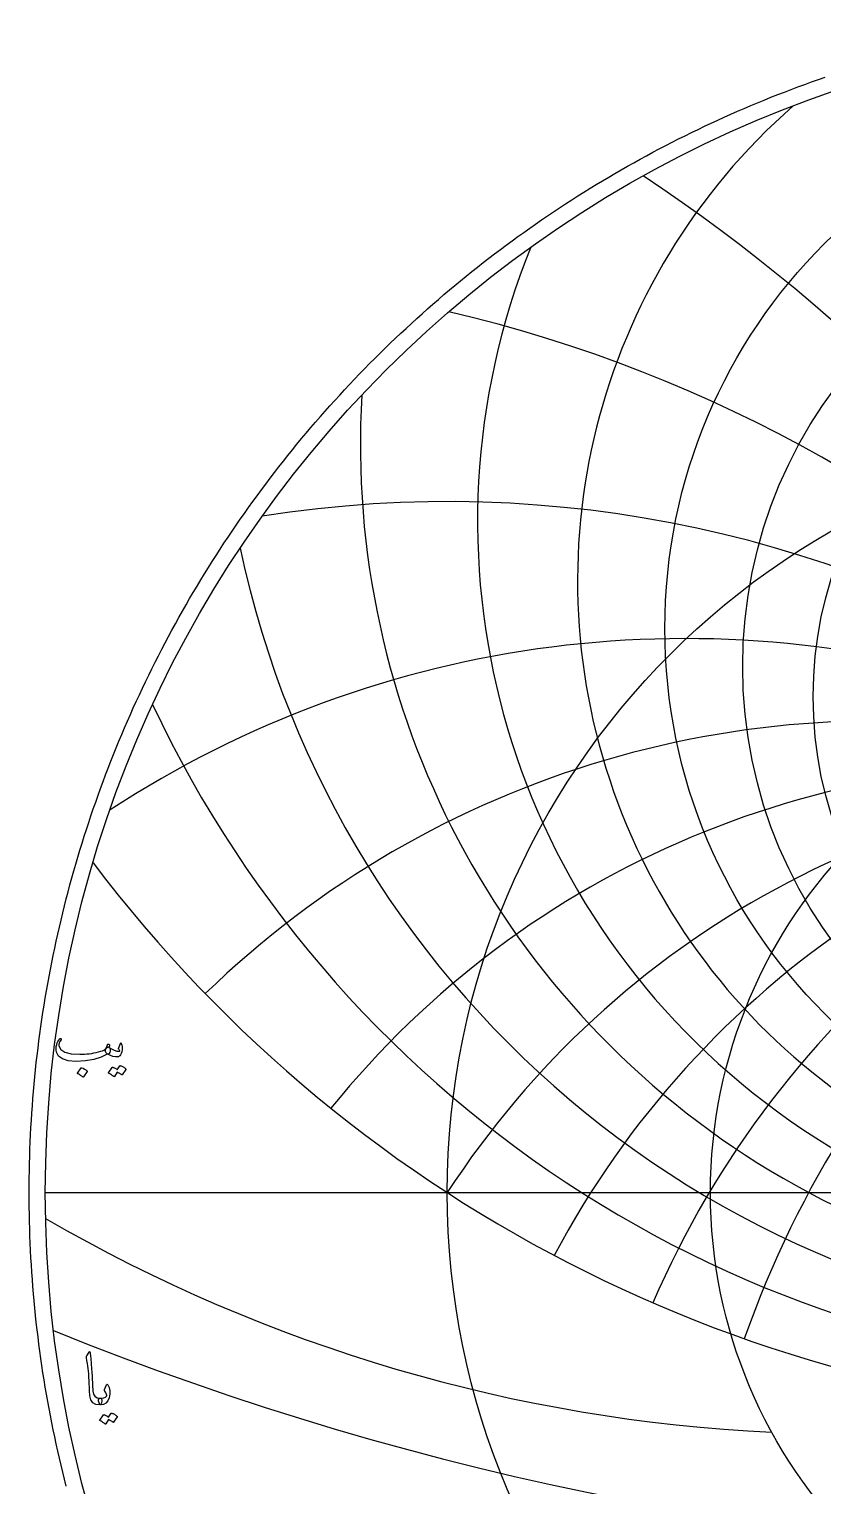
# Model space of a CAD drawing. Header units: millimetres. Extents: x -55 to 55, y -55 to 56.
# Drawn here: x -54.8 to -17.9, y -13.6 to 54 of the extents above; entities that cross this region are included whole.
import ezdxf

# ---------------------------------------------------------------- set-up
doc = ezdxf.new("R2010")
doc.units = ezdxf.units.MM
for name, color, linetype in [('CUT_OUTER', 1, 'Continuous'), ('ENGRAVE', 7, 'Continuous'), ('ENGRAVE_FINE', 8, 'Continuous'), ('TEXT', 5, 'Continuous')]:
    doc.layers.add(name, color=color, linetype=linetype)

msp = doc.modelspace()

# ---------------------------------------------------------------- linework, layer by layer
at = {"layer": 'CUT_OUTER'}
msp.add_lwpolyline([(-53.0266, -13.6288), (-53.1092, -13.3032), (-53.1898, -12.977), (-53.2685, -12.6504), (-53.3451, -12.3233), (-53.4197, -11.9958), (-53.4923, -11.6678), (-53.5629, -11.3393), (-53.6314, -11.0105), (-53.698, -10.6812), (-53.7625, -10.3515), (-53.825, -10.0214), (-53.8855, -9.691), (-53.944, -9.3602), (-54.0004, -9.029), (-54.0548, -8.6975), (-54.1071, -8.3656), (-54.1574, -8.0335), (-54.2057, -7.701), (-54.2519, -7.3683), (-54.2961, -7.0353), (-54.3383, -6.702), (-54.3784, -6.3684), (-54.4164, -6.0347), (-54.4524, -5.7007), (-54.4864, -5.3664), (-54.5183, -5.032), (-54.5481, -4.6974), (-54.5759, -4.3626), (-54.6017, -4.0277), (-54.6253, -3.6926), (-54.647, -3.3573), (-54.6665, -3.0219), (-54.6841, -2.6865), (-54.6995, -2.3509), (-54.7129, -2.0152), (-54.7242, -1.6794), (-54.7335, -1.3436), (-54.7407, -1.0078), (-54.7459, -0.6719), (-54.749, -0.3359), (-54.75, 0), (-54.749, 0.3359), (-54.7459, 0.6719), (-54.7407, 1.0078), (-54.7335, 1.3436), (-54.7242, 1.6794), (-54.7129, 2.0152), (-54.6995, 2.3509), (-54.6841, 2.6865), (-54.6665, 3.0219), (-54.647, 3.3573), (-54.6253, 3.6926), (-54.6017, 4.0277), (-54.5759, 4.3626), (-54.5481, 4.6974), (-54.5183, 5.032), (-54.4864, 5.3664), (-54.4524, 5.7007), (-54.4164, 6.0347), (-54.3784, 6.3684), (-54.3383, 6.702), (-54.2961, 7.0353), (-54.2519, 7.3683), (-54.2057, 7.701), (-54.1574, 8.0335), (-54.1071, 8.3656), (-54.0548, 8.6975), (-54.0004, 9.029), (-53.944, 9.3602), (-53.8855, 9.691), (-53.825, 10.0214), (-53.7625, 10.3515), (-53.698, 10.6812), (-53.6314, 11.0105), (-53.5629, 11.3393), (-53.4923, 11.6678), (-53.4197, 11.9958), (-53.3451, 12.3233), (-53.2685, 12.6504), (-53.1898, 12.977), (-53.1092, 13.3032), (-53.0266, 13.6288), (-52.942, 13.9539), (-52.8553, 14.2785), (-52.7667, 14.6025), (-52.6761, 14.926), (-52.5836, 15.249), (-52.489, 15.5713), (-52.3925, 15.8931), (-52.294, 16.2143), (-52.1935, 16.5348), (-52.0911, 16.8548), (-51.9867, 17.1741), (-51.8803, 17.4927), (-51.772, 17.8107), (-51.6617, 18.1281), (-51.5495, 18.4447), (-51.4354, 18.7607), (-51.3193, 19.0759), (-51.2013, 19.3905), (-51.0814, 19.7043), (-50.9595, 20.0173), (-50.8357, 20.3296), (-50.71, 20.6412), (-50.5824, 20.9519), (-50.4529, 21.2619), (-50.3215, 21.5711), (-50.1882, 21.8794), (-50.053, 22.187), (-49.9159, 22.4937), (-49.7769, 22.7995), (-49.6361, 23.1045), (-49.4934, 23.4086), (-49.3488, 23.7119), (-49.2024, 24.0142), (-49.0542, 24.3157), (-48.904, 24.6162), (-48.7521, 24.9158), (-48.5983, 25.2145), (-48.4426, 25.5122), (-48.2852, 25.809), (-48.1259, 26.1048), (-47.9648, 26.3996), (-47.802, 26.6934), (-47.6373, 26.9862), (-47.4708, 27.278), (-47.3025, 27.5687), (-47.1325, 27.8585), (-46.9606, 28.1471), (-46.787, 28.4347), (-46.6117, 28.7213), (-46.4346, 29.0067), (-46.2557, 29.2911), (-46.0751, 29.5744), (-45.8928, 29.8565), (-45.7087, 30.1376), (-45.523, 30.4175), (-45.3355, 30.6962), (-45.1463, 30.9738), (-44.9554, 31.2502), (-44.7628, 31.5255), (-44.5685, 31.7996), (-44.3725, 32.0724), (-44.1749, 32.3441), (-43.9756, 32.6145), (-43.7747, 32.8838), (-43.5721, 33.1517), (-43.3678, 33.4185), (-43.162, 33.6839), (-42.9545, 33.9481), (-42.7454, 34.2111), (-42.5346, 34.4727), (-42.3223, 34.733), (-42.1084, 34.9921), (-41.8929, 35.2498), (-41.6758, 35.5062), (-41.4572, 35.7612), (-41.237, 36.0149), (-41.0152, 36.2673), (-40.7919, 36.5182), (-40.5671, 36.7679), (-40.3407, 37.0161), (-40.1128, 37.2629), (-39.8834, 37.5083), (-39.6525, 37.7523), (-39.4201, 37.9949), (-39.1863, 38.2361), (-38.9509, 38.4758), (-38.7141, 38.7141), (-38.4758, 38.9509), (-38.2361, 39.1863), (-37.9949, 39.4201), (-37.7523, 39.6525), (-37.5083, 39.8834), (-37.2629, 40.1128), (-37.0161, 40.3407), (-36.7679, 40.5671), (-36.5182, 40.7919), (-36.2673, 41.0152), (-36.0149, 41.237), (-35.7612, 41.4572), (-35.5062, 41.6758), (-35.2498, 41.8929), (-34.9921, 42.1084), (-34.733, 42.3223), (-34.4727, 42.5346), (-34.2111, 42.7454), (-33.9481, 42.9545), (-33.6839, 43.162), (-33.4185, 43.3678), (-33.1517, 43.5721), (-32.8838, 43.7747), (-32.6145, 43.9756), (-32.3441, 44.1749), (-32.0724, 44.3725), (-31.7996, 44.5685), (-31.5255, 44.7628), (-31.2502, 44.9554), (-30.9738, 45.1463), (-30.6962, 45.3355), (-30.4175, 45.523), (-30.1376, 45.7087), (-29.8565, 45.8928), (-29.5744, 46.0751), (-29.2911, 46.2557), (-29.0067, 46.4346), (-28.7213, 46.6117), (-28.4347, 46.787), (-28.1471, 46.9606), (-27.8585, 47.1325), (-27.5687, 47.3025), (-27.278, 47.4708), (-26.9862, 47.6373), (-26.6934, 47.802), (-26.3996, 47.9648), (-26.1048, 48.1259), (-25.809, 48.2852), (-25.5122, 48.4426), (-25.2145, 48.5983), (-24.9158, 48.7521), (-24.6162, 48.904), (-24.3157, 49.0542), (-24.0142, 49.2024), (-23.7119, 49.3488), (-23.4086, 49.4934), (-23.1045, 49.6361), (-22.7995, 49.7769), (-22.4937, 49.9159), (-22.187, 50.053), (-21.8794, 50.1882), (-21.5711, 50.3215), (-21.2619, 50.4529), (-20.9519, 50.5824), (-20.6412, 50.71), (-20.3296, 50.8357), (-20.0173, 50.9595), (-19.7043, 51.0814), (-19.3905, 51.2013), (-19.0759, 51.3193), (-18.7607, 51.4354), (-18.4447, 51.5495), (-18.1281, 51.6617), (-17.8107, 51.772)], dxfattribs=at)
at = {"layer": 'ENGRAVE'}
msp.add_lwpolyline([(-54, 0), (54, 0)], dxfattribs=at)
for centre, radius in [((0, 0), 54), ((0, 26.1785), 25.2529), ((0, 24.4241), 21.6421), ((0, 23.0203), 18.3667), ((0, 0), 35.3478), ((0, 0), 23.1383)]:
    msp.add_circle(centre, radius, dxfattribs=at)
for centre, radius, start, end in [((0, 28.3784), 29.304, 131.172626, 48.827374), ((0, 31.1603), 33.9423, 157.98396, 22.01604), ((0, 34.7273), 39.3809, 176.664202, 3.335798), ((0, 39.3929), 45.9443, 191.904364, 348.095636), ((0, 45.6665), 54.1527, 205.149698, 334.850302), ((0, -22.9551), 42.1475, 33, 147), ((0, -22.9551), 42.1475, 33, 147), ((0, 54.4309), 64.9014, 217.070295, 322.929705), ((-16.834, 62.8253), 74.0261, 239.875199, 267.323307)]:
    msp.add_arc(centre, radius, start, end, dxfattribs=at)
at = {"layer": 'ENGRAVE_FINE'}
for centre, radius, start, end in [((-73.0015, -22.9551), 84.2949, 9.076124, 56.31782), ((-73.0015, -22.9551), 84.2949, 9.076124, 56.31782), ((-50.2294, -22.9551), 65.5698, 12.306911, 76.81627), ((-50.2294, -22.9551), 65.5698, 12.306911, 76.81627), ((-35.3659, -22.9551), 55.0196, 15.72862, 98.962673), ((-35.3659, -22.9551), 55.0196, 15.72862, 98.962673), ((-24.3338, -22.9551), 48.6677, 19.409554, 123.219246), ((-24.3338, -22.9551), 48.6677, 19.409554, 123.219246), ((24.3338, -22.9551), 48.6677, 56.780754, 160.590446), ((24.3338, -22.9551), 48.6677, 56.780754, 160.590446), ((-15.3404, -22.9551), 44.8524, 23.435256, 134.139707), ((-15.3404, -22.9551), 44.8524, 23.435256, 134.139707), ((15.3404, -22.9551), 44.8524, 45.860293, 156.564744), ((15.3404, -22.9551), 44.8524, 45.860293, 156.564744), ((-7.4317, -22.9551), 42.7976, 27.916334, 141.112561), ((-7.4317, -22.9551), 42.7976, 27.916334, 141.112561), ((7.4317, -22.9551), 42.7976, 38.887439, 152.083666), ((7.4317, -22.9551), 42.7976, 38.887439, 152.083666), ((0, 125.8167), 142.6767, 247.925664, 292.074336)]:
    msp.add_arc(centre, radius, start, end, dxfattribs=at)
at = {"layer": 'TEXT'}
for points in [[(-51.0466, 6.735), (-51.0433, 6.7333), (-51.0402, 6.7316), (-51.0373, 6.7299), (-51.0346, 6.7282), (-51.032, 6.7263), (-51.0291, 6.7239), (-51.026, 6.7211), (-51.0227, 6.718), (-50.9953, 6.6856), (-50.9844, 6.6396), (-50.9901, 6.58), (-51.0125, 6.5068), (-51.0332, 6.4623), (-51.0542, 6.4344), (-51.0757, 6.4231), (-51.0977, 6.4284), (-51.1087, 6.4337), (-51.1181, 6.4361), (-51.1258, 6.4354), (-51.1317, 6.4318), (-51.4111, 6.2789), (-51.7449, 6.1712), (-52.1332, 6.1086), (-52.5761, 6.0912), (-52.9342, 6.1218), (-53.2046, 6.2036), (-53.3872, 6.3364), (-53.4822, 6.5204), (-53.4969, 6.6072), (-53.5001, 6.6941), (-53.4918, 6.781), (-53.472, 6.8678), (-53.4449, 6.9447), (-53.4115, 7.0152), (-53.3717, 7.0792), (-53.3255, 7.1369), (-53.3168, 7.1442), (-53.3076, 7.1489), (-53.298, 7.151), (-53.288, 7.1506), (-53.2786, 7.1465), (-53.271, 7.1412), (-53.265, 7.1346), (-53.2608, 7.1267), (-53.2588, 7.1191), (-53.2599, 7.1097), (-53.264, 7.0986), (-53.271, 7.0858), (-53.3204, 7.0135), (-53.3527, 6.9428), (-53.3681, 6.8738), (-53.3664, 6.8065), (-53.2855, 6.6379), (-53.0972, 6.517), (-52.8017, 6.4437), (-52.3989, 6.4182), (-52.2883, 6.4199), (-52.1779, 6.425), (-52.0678, 6.4335), (-51.9578, 6.4454), (-51.8487, 6.4608), (-51.7411, 6.4795), (-51.6349, 6.5016), (-51.5303, 6.5272), (-51.4287, 6.5561), (-51.3455, 6.5851), (-51.2805, 6.6141), (-51.2339, 6.643), (-51.2159, 6.6583), (-51.1994, 6.6771), (-51.1844, 6.6992), (-51.1709, 6.7248), (-51.1582, 6.7533), (-51.1458, 6.7844), (-51.1335, 6.818), (-51.1215, 6.8542), (-51.1168, 6.8653), (-51.1096, 6.8746), (-51.0998, 6.8823), (-51.0874, 6.8883), (-51.0742, 6.8915), (-51.0619, 6.8908), (-51.0504, 6.8864), (-51.0398, 6.8781), (-51.0312, 6.8666), (-51.0261, 6.8525), (-51.0244, 6.8359), (-51.0261, 6.8167)], [(-51.1488, 6.4625), (-51.1858, 6.4976), (-51.205, 6.5417), (-51.2062, 6.5947), (-51.1896, 6.6566), (-51.1537, 6.7122), (-51.1207, 6.7461), (-51.0906, 6.7582), (-51.0636, 6.7486), (-50.9359, 6.6641), (-50.8081, 6.6047), (-50.6804, 6.5704), (-50.5526, 6.5613), (-50.5482, 6.5621), (-50.545, 6.5647), (-50.543, 6.5689), (-50.5424, 6.5749), (-50.5456, 6.5862), (-50.5552, 6.603), (-50.5712, 6.6253), (-50.5935, 6.6532), (-50.5978, 6.6617), (-50.6003, 6.6703), (-50.6012, 6.6788), (-50.6003, 6.6873), (-50.5186, 6.9223), (-50.5147, 6.9313), (-50.51, 6.9377), (-50.5045, 6.9415), (-50.4981, 6.9428), (-50.4917, 6.9417), (-50.4862, 6.9385), (-50.4815, 6.9332), (-50.4777, 6.9257), (-50.4521, 6.8493), (-50.4368, 6.7733), (-50.4317, 6.6977), (-50.4368, 6.6226), (-50.4534, 6.5291), (-50.476, 6.4531), (-50.5045, 6.3946), (-50.539, 6.3535), (-50.5652, 6.3309), (-50.5892, 6.3143), (-50.6112, 6.3036), (-50.631, 6.299), (-50.7451, 6.2964), (-50.8694, 6.3228), (-51.004, 6.3782), (-51.1488, 6.4625)], [(-52.3376, 5.788), (-52.3334, 5.7922), (-52.3274, 5.7948), (-52.3197, 5.7957), (-52.3104, 5.7948), (-52.2441, 5.768), (-52.1818, 5.7352), (-52.1232, 5.6964), (-52.0685, 5.6517), (-52.0632, 5.6449), (-52.0608, 5.6381), (-52.0615, 5.6313), (-52.0651, 5.6245), (-52.2252, 5.3656), (-52.2312, 5.3594), (-52.2388, 5.3579), (-52.2482, 5.3611), (-52.2593, 5.369), (-52.2688, 5.3758), (-52.284, 5.386), (-52.3046, 5.3997), (-52.3308, 5.4167), (-52.3629, 5.4371), (-52.4015, 5.461), (-52.4464, 5.4882), (-52.4977, 5.5189), (-52.5045, 5.524), (-52.5079, 5.5291), (-52.5079, 5.5342), (-52.5045, 5.5393)], [(-50.5424, 5.8834), (-50.5382, 5.8876), (-50.5322, 5.8902), (-50.5245, 5.891), (-50.5152, 5.8902), (-50.4816, 5.8776), (-50.4492, 5.8638), (-50.4178, 5.8487), (-50.3874, 5.8323), (-50.3579, 5.8144), (-50.3291, 5.7948), (-50.3009, 5.7735), (-50.2733, 5.7505), (-50.268, 5.7435), (-50.2656, 5.736), (-50.2663, 5.7282), (-50.2699, 5.7199), (-50.4334, 5.461), (-50.4379, 5.4576), (-50.4445, 5.4576), (-50.4532, 5.461), (-50.4641, 5.4678), (-50.4715, 5.4741), (-50.4836, 5.4827), (-50.5005, 5.4937), (-50.522, 5.507), (-50.5484, 5.5228), (-50.5799, 5.5414), (-50.6165, 5.5628), (-50.6582, 5.587), (-50.7877, 5.386), (-50.7936, 5.3799), (-50.8013, 5.3784), (-50.8107, 5.3816), (-50.8217, 5.3894), (-50.8313, 5.3962), (-50.8464, 5.4065), (-50.8671, 5.4201), (-50.8933, 5.4371), (-50.9254, 5.4576), (-50.964, 5.4814), (-51.0089, 5.5087), (-51.0602, 5.5393), (-51.0655, 5.5444), (-51.0679, 5.5495), (-51.0672, 5.5546), (-51.0636, 5.5598), (-50.8967, 5.8084), (-50.8924, 5.8127), (-50.8865, 5.8152), (-50.8788, 5.8161), (-50.8694, 5.8152), (-50.8409, 5.806), (-50.8132, 5.7952), (-50.7864, 5.783), (-50.7604, 5.7693), (-50.7353, 5.7542), (-50.711, 5.7382), (-50.6876, 5.721), (-50.665, 5.7028)], [(-51.9713, -7.4029), (-51.9647, -7.3927), (-51.9585, -7.3859), (-51.9528, -7.3825), (-51.9474, -7.3825), (-51.9394, -7.3869), (-51.9321, -7.4004), (-51.9257, -7.4227), (-51.9202, -7.454), (-51.8921, -7.7084), (-51.8691, -7.9437), (-51.8512, -8.1598), (-51.8384, -8.3567), (-51.8302, -8.5251), (-51.8227, -8.6761), (-51.8158, -8.8096), (-51.8095, -8.9256), (-51.8041, -9.0242), (-51.7997, -9.1053), (-51.7964, -9.1689), (-51.7942, -9.2151), (-51.7639, -9.3535), (-51.6971, -9.4553), (-51.5936, -9.5205), (-51.4535, -9.549), (-51.4145, -9.5592), (-51.3896, -9.583), (-51.3788, -9.6205), (-51.382, -9.6716), (-51.3979, -9.7521), (-51.4152, -9.8096), (-51.4337, -9.8441), (-51.4535, -9.8556), (-51.6507, -9.8296), (-51.7959, -9.7517), (-51.8891, -9.6218), (-51.9304, -9.44), (-51.9369, -9.353), (-51.9428, -9.2658), (-51.948, -9.1784), (-51.9526, -9.0908), (-51.9567, -9.003), (-51.9606, -8.915), (-51.9644, -8.8267), (-51.9679, -8.7382), (-51.9743, -8.5695), (-51.9832, -8.4176), (-51.9947, -8.2825), (-52.0088, -8.1643), (-52.0254, -8.0507), (-52.0445, -7.9296), (-52.0662, -7.8012), (-52.0905, -7.6652), (-52.0937, -7.6407), (-52.0931, -7.6184), (-52.0886, -7.5981), (-52.0803, -7.5801)], [(-51.2491, -9.1368), (-51.1537, -8.9256), (-51.1397, -8.9024), (-51.1248, -8.8941), (-51.109, -8.9007), (-51.0924, -8.9222), (-51.0618, -8.9866), (-51.0379, -9.0538), (-51.0209, -9.1237), (-51.0107, -9.1964), (-51.0075, -9.2723), (-51.0115, -9.3518), (-51.0228, -9.435), (-51.0413, -9.5217), (-51.0977, -9.6678), (-51.1852, -9.7721), (-51.3038, -9.8347), (-51.4535, -9.8556), (-51.4708, -9.8447), (-51.4884, -9.8121), (-51.5065, -9.7578), (-51.525, -9.6818), (-51.5304, -9.6412), (-51.5293, -9.6077), (-51.5218, -9.5816), (-51.508, -9.5626), (-51.4969, -9.5554), (-51.4842, -9.5507), (-51.4697, -9.5486), (-51.4535, -9.549), (-51.3592, -9.546), (-51.2772, -9.5268), (-51.2076, -9.4915), (-51.1503, -9.44), (-51.1478, -9.4359), (-51.1469, -9.4306), (-51.1478, -9.424), (-51.1503, -9.4161), (-51.1637, -9.368), (-51.1835, -9.319), (-51.2097, -9.2692), (-51.2423, -9.2186), (-51.253, -9.1994), (-51.2576, -9.1794), (-51.2564, -9.1585), (-51.2491, -9.1368)], [(-50.9459, -10.2405), (-50.9417, -10.2362), (-50.9357, -10.2337), (-50.9281, -10.2328), (-50.9187, -10.2337), (-50.8852, -10.2462), (-50.8527, -10.2601), (-50.8213, -10.2752), (-50.791, -10.2916), (-50.7615, -10.3095), (-50.7326, -10.3291), (-50.7044, -10.3503), (-50.6768, -10.3733), (-50.6715, -10.3804), (-50.6692, -10.3878), (-50.6698, -10.3957), (-50.6734, -10.404), (-50.8369, -10.6629), (-50.8414, -10.6663), (-50.848, -10.6663), (-50.8567, -10.6629), (-50.8676, -10.6561), (-50.875, -10.6498), (-50.8872, -10.6412), (-50.904, -10.6302), (-50.9255, -10.6169), (-50.9519, -10.601), (-50.9834, -10.5824), (-51.02, -10.561), (-51.0618, -10.5369), (-51.1912, -10.7378), (-51.1972, -10.744), (-51.2048, -10.7455), (-51.2142, -10.7423), (-51.2253, -10.7344), (-51.2349, -10.7276), (-51.25, -10.7174), (-51.2706, -10.7038), (-51.2968, -10.6867), (-51.329, -10.6663), (-51.3675, -10.6425), (-51.4124, -10.6152), (-51.4637, -10.5845), (-51.469, -10.5794), (-51.4714, -10.5743), (-51.4708, -10.5692), (-51.4671, -10.5641), (-51.3002, -10.3154), (-51.296, -10.3112), (-51.29, -10.3086), (-51.2823, -10.3078), (-51.273, -10.3086), (-51.2444, -10.3179), (-51.2168, -10.3286), (-51.1899, -10.3409), (-51.164, -10.3546), (-51.1388, -10.3696), (-51.1146, -10.3857), (-51.0911, -10.4028), (-51.0686, -10.421)]]:
    msp.add_lwpolyline(points, close=True, dxfattribs=at)

doc.saveas('drawing.dxf')
